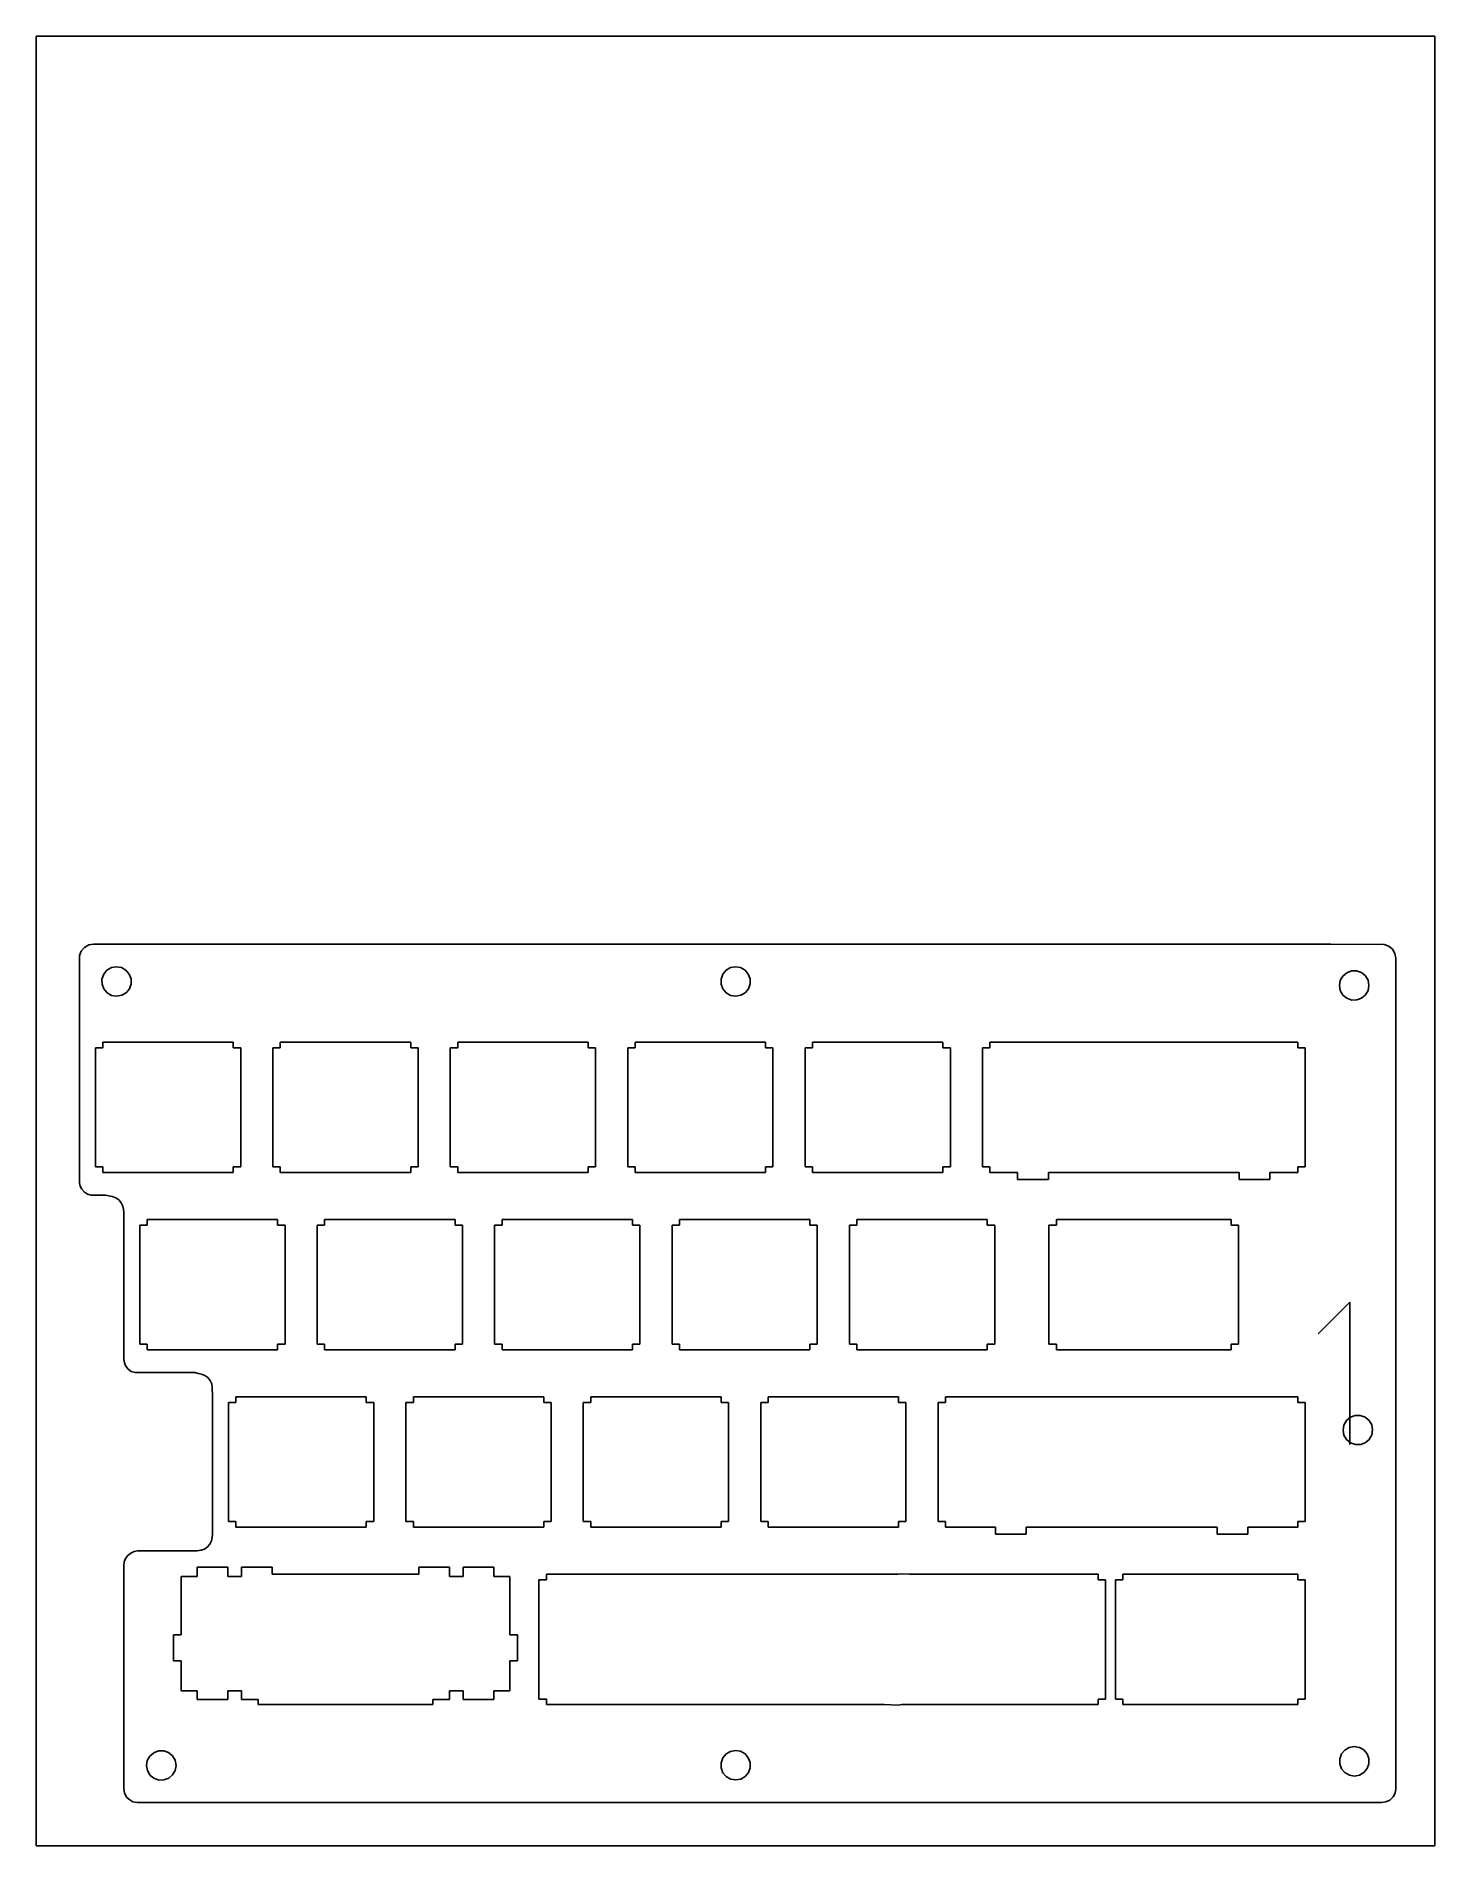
# Model space of a CAD drawing. Extents: x 0 to 216, y 0 to 279.
import ezdxf

# ---------------------------------------------------------------- set-up
doc = ezdxf.new("R2010")
doc.units = 0

msp = doc.modelspace()

# ---------------------------------------------------------------- linework, layer by layer
at = {"layer": 'annotation', "color": 1}
for p, q in [((202.789281, 83.91337), (197.910005, 79.032717)), ((202.789281, 61.965575), (202.789281, 83.91337))]:
    msp.add_line(p, q, dxfattribs=at)
at = {"layer": 'boundary', "color": 5}
for p, q in [((6.704099, 137.444115), (6.6675, 135.706621)), ((6.964874, 138.145574), (6.704099, 137.444115)), ((7.449832, 138.715582), (6.964874, 138.145574)), ((8.100488, 139.085304), (7.449832, 138.715582)), ((8.823558, 139.211445), (8.100488, 139.085304)), ((199.853347, 139.211444), (8.823558, 139.211445)), ((208.100169, 139.174853), (199.853347, 139.211444)), ((208.801629, 138.91409), (208.100169, 139.174853)), ((209.371591, 138.429124), (208.801629, 138.91409)), ((209.741325, 137.778485), (209.371591, 138.429124)), ((209.8675, 137.055375), (209.741325, 137.778485)), ((209.8675, 13.889884), (209.8675, 137.055375)), ((6.6675, 135.706621), (6.6675, 102.918457)), ((6.6675, 102.918457), (6.694528, 102.379778)), ((6.694528, 102.379778), (6.803635, 101.868424)), ((6.803635, 101.868424), (7.05075, 101.360121)), ((7.05075, 101.360121), (7.434435, 100.917367)), ((7.434435, 100.917367), (7.910551, 100.585992)), ((7.910551, 100.585992), (8.482476, 100.469672)), ((8.482476, 100.469672), (10.199637, 100.469381)), ((10.199637, 100.469381), (10.721183, 100.447241)), ((10.721183, 100.447241), (11.228492, 100.34778)), ((11.228492, 100.34778), (11.751553, 100.249482)), ((11.751553, 100.249482), (12.270792, 100.065433)), ((12.270792, 100.065433), (12.746914, 99.734106)), ((12.746914, 99.734106), (13.130593, 99.291304)), ((13.130593, 99.291304), (13.377707, 98.783002)), ((13.377707, 98.783002), (13.486821, 98.271647)), ((13.486821, 98.271647), (13.513848, 97.733066)), ((13.513848, 97.733066), (13.513848, 96.857882)), ((13.513848, 96.857882), (13.513848, 75.582189)), ((13.513848, 75.582189), (13.532711, 75.071396)), ((13.532711, 75.071396), (13.624468, 74.567706)), ((13.624468, 74.567706), (13.842759, 74.06014)), ((13.842759, 74.06014), (14.205739, 73.602562)), ((14.205739, 73.602562), (14.66892, 73.248465)), ((14.66892, 73.248465), (15.266152, 73.085151)), ((15.266152, 73.085151), (15.809712, 73.083989)), ((15.809712, 73.083989), (23.939199, 73.083989)), ((23.939199, 73.083989), (24.490498, 73.052789)), ((24.490498, 73.052789), (25.004135, 72.935645)), ((25.004135, 72.935645), (25.526614, 72.844226)), ((25.526614, 72.844226), (26.043274, 72.636826)), ((26.043274, 72.636826), (26.507744, 72.284764)), ((26.507744, 72.284764), (26.872596, 71.82859)), ((26.872596, 71.82859), (27.095705, 71.314572)), ((27.095705, 71.314572), (27.187705, 70.810532)), ((27.187705, 70.810532), (27.206539, 69.42779)), ((27.206539, 69.42779), (27.206538, 48.152516)), ((27.180516, 47.616938), (27.07328, 47.106311)), ((27.206538, 48.152516), (27.180516, 47.616938)), ((14.147089, 44.832951), (13.802076, 44.364279)), ((14.598769, 45.204392), (14.147089, 44.832951)), ((15.110965, 45.435677), (14.598769, 45.204392)), ((15.617705, 45.53349), (15.110965, 45.435677)), ((16.136375, 45.554855), (15.617705, 45.53349)), ((24.25908, 45.554855), (16.136375, 45.554855)), ((24.823217, 45.557762), (24.25908, 45.554855)), ((25.452727, 45.633242), (24.823217, 45.557762)), ((25.971821, 45.819568), (25.452727, 45.633242)), ((26.446792, 46.153074), (25.971821, 45.819568)), ((26.828606, 46.597234), (26.446792, 46.153074)), ((27.07328, 47.106311), (26.828606, 46.597234)), ((13.518015, 43.207227), (13.513848, 41.618171)), ((13.602833, 43.846529), (13.518015, 43.207227)), ((13.802076, 44.364279), (13.602833, 43.846529)), ((13.513848, 41.618171), (13.513848, 8.82512)), ((209.866436, 8.810001), (209.8675, 13.889884)), ((13.513848, 8.82512), (13.639231, 8.104291)), ((209.760421, 8.152438), (209.866436, 8.810001)), ((13.639231, 8.104291), (14.006702, 7.45508)), ((14.006702, 7.45508), (14.279402, 7.177401)), ((14.279402, 7.177401), (14.911162, 6.808293)), ((14.911162, 6.808293), (15.644303, 6.670458)), ((15.644303, 6.670458), (23.246071, 6.669036)), ((23.246071, 6.669036), (207.686541, 6.6675)), ((207.686541, 6.6675), (208.358738, 6.766816)), ((208.358738, 6.766816), (208.966611, 7.070382)), ((208.966611, 7.070382), (209.449854, 7.548067)), ((209.449854, 7.548067), (209.760421, 8.152438))]:
    msp.add_line(p, q, dxfattribs=at)
at = {"layer": 'frame', "color": 5}
for p, q in [((215.9, 279.4), (0, 279.4)), ((0, 279.4), (0, 0)), ((215.9, 0), (215.9, 279.4)), ((0, 0), (215.9, 0))]:
    msp.add_line(p, q, dxfattribs=at)
at = {"layer": 'hole', "color": 5}
for p, q in [((10.153939, 133.829888), (10.419708, 134.575972)), ((10.419708, 134.575972), (10.924629, 135.186188)), ((10.924629, 135.186188), (11.6078, 135.586903)), ((11.6078, 135.586903), (12.386821, 135.729765)), ((12.386821, 135.729765), (13.167724, 135.597613)), ((13.167724, 135.597613), (13.856331, 135.206314)), ((13.856331, 135.206314), (14.369583, 134.60309)), ((14.369583, 134.60309), (14.645571, 133.860721)), ((105.715275, 133.829888), (105.98105, 134.575972)), ((105.98105, 134.575972), (106.485966, 135.186189)), ((106.485966, 135.186189), (107.169137, 135.586903)), ((107.169137, 135.586903), (107.948157, 135.729765)), ((107.948157, 135.729765), (108.729066, 135.597613)), ((108.729066, 135.597613), (109.417674, 135.206314)), ((109.417674, 135.206314), (109.93092, 134.60309)), ((109.93092, 134.60309), (110.206907, 133.86072)), ((201.304992, 133.603586), (201.696278, 134.292232)), ((201.696278, 134.292232), (202.299492, 134.805507)), ((202.299492, 134.805507), (203.041859, 135.081466)), ((203.041859, 135.081466), (203.83385, 135.086902)), ((203.83385, 135.086902), (204.579948, 134.821163)), ((204.579948, 134.821163), (205.190139, 134.316218)), ((205.190139, 134.316218), (205.590844, 133.633006)), ((10.159375, 133.037919), (10.153939, 133.829888)), ((10.435363, 132.295507), (10.159375, 133.037919)), ((10.935741, 131.701341), (10.435363, 132.295507)), ((10.948615, 131.692327), (10.935741, 131.701341)), ((11.637222, 131.301028), (10.948615, 131.692327)), ((13.880317, 131.712455), (13.197146, 131.311738)), ((14.385239, 132.322621), (13.880317, 131.712455)), ((14.651007, 133.068755), (14.385239, 132.322621)), ((14.645571, 133.860721), (14.651007, 133.068755)), ((105.720712, 133.037919), (105.715275, 133.829888)), ((105.996705, 132.295507), (105.720712, 133.037919)), ((106.509951, 131.692327), (105.996705, 132.295507)), ((107.198559, 131.301028), (106.509951, 131.692327)), ((109.441659, 131.712454), (108.758488, 131.311738)), ((109.946575, 132.322621), (109.441659, 131.712454)), ((110.212344, 133.068755), (109.946575, 132.322621)), ((110.206907, 133.86072), (110.212344, 133.068755)), ((201.172805, 132.822728), (201.304992, 133.603586)), ((201.315701, 132.043667), (201.172805, 132.822728)), ((201.716405, 131.360501), (201.315701, 132.043667)), ((202.326608, 130.855603), (201.716405, 131.360501)), ((205.210266, 131.384487), (204.607063, 130.871259)), ((205.601552, 132.073089), (205.210266, 131.384487)), ((205.590844, 133.633006), (205.733728, 132.85404)), ((205.733728, 132.85404), (205.601552, 132.073089)), ((12.418131, 131.168876), (11.637222, 131.301028)), ((13.197146, 131.311738), (12.418131, 131.168876)), ((107.979467, 131.168876), (107.198559, 131.301028)), ((108.758488, 131.311738), (107.979467, 131.168876)), ((203.072694, 130.589817), (202.326608, 130.855603)), ((203.864685, 130.595253), (203.072694, 130.589817)), ((204.607063, 130.871259), (203.864685, 130.595253)), ((9.146564, 105.545016), (9.146564, 123.218719)), ((9.146564, 123.218719), (10.296603, 123.218719)), ((10.296603, 123.218719), (10.296603, 124.081215)), ((10.296603, 124.081215), (11.09183, 124.081215)), ((11.09183, 124.081215), (30.423784, 124.081215)), ((30.423784, 124.081215), (30.423784, 123.218719)), ((30.423784, 123.218719), (31.573823, 123.218719)), ((31.573823, 123.218719), (31.573823, 122.491705)), ((36.533385, 105.545016), (36.533385, 123.218719)), ((36.533385, 123.218719), (37.683424, 123.218719)), ((37.683424, 123.218719), (37.683424, 124.081215)), ((37.683424, 124.081215), (38.478595, 124.081215)), ((38.478595, 124.081215), (57.809167, 124.081215)), ((57.809167, 124.081215), (57.809167, 123.218719)), ((57.809167, 123.218719), (58.959209, 123.218719)), ((58.959209, 123.218719), (58.959209, 122.491705)), ((63.918769, 105.545016), (63.918769, 123.218719)), ((63.918769, 123.218719), (65.068808, 123.218719)), ((65.068808, 123.218719), (65.068808, 124.081215)), ((65.068808, 124.081215), (65.863978, 124.081215)), ((65.863978, 124.081215), (85.19455, 124.081215)), ((85.19455, 124.081215), (85.194551, 123.218719)), ((85.194551, 123.218719), (86.344595, 123.218719)), ((86.344595, 123.218719), (86.344595, 122.491705)), ((91.304152, 105.545016), (91.304152, 123.218719)), ((91.304152, 123.218719), (92.454191, 123.218719)), ((92.454191, 123.218719), (92.454191, 124.081215)), ((92.454191, 124.081215), (93.249362, 124.081215)), ((93.249362, 124.081215), (112.579943, 124.081215)), ((112.579943, 124.081215), (112.579943, 123.218719)), ((112.579943, 123.218719), (113.729976, 123.218719)), ((113.729976, 123.218719), (113.729976, 122.491705)), ((118.689538, 105.545016), (118.689538, 123.218719)), ((118.689538, 123.218719), (119.839577, 123.218719)), ((119.839577, 123.218719), (119.839577, 124.081215)), ((119.839577, 124.081215), (120.634748, 124.081215)), ((120.634748, 124.081215), (139.965323, 124.081215)), ((139.965323, 124.081215), (139.965323, 123.218719)), ((139.965323, 123.218719), (141.115374, 123.218719)), ((141.115374, 123.218719), (141.115374, 122.491705)), ((146.074919, 105.545016), (146.074919, 123.218719)), ((146.074919, 123.218719), (147.22497, 123.218719)), ((147.22497, 123.218719), (147.22497, 124.081215)), ((147.22497, 124.081215), (149.10214, 124.081215)), ((149.10214, 124.081215), (194.736096, 124.081215)), ((194.736096, 124.081215), (194.736096, 123.218719)), ((194.736096, 123.218719), (195.886147, 123.218719)), ((195.886147, 123.218719), (195.886147, 122.491705)), ((31.573823, 122.491705), (31.573823, 104.818001)), ((58.959209, 122.491705), (58.959209, 104.818001)), ((86.344595, 122.491705), (86.344595, 104.818001)), ((113.729976, 122.491705), (113.729976, 104.818001)), ((141.115374, 122.491705), (141.115374, 104.818001)), ((195.886147, 122.491705), (195.886147, 104.818002)), ((9.146564, 104.818001), (9.146564, 105.545016)), ((10.296603, 104.818001), (9.146564, 104.818001)), ((10.296603, 103.955457), (10.296603, 104.818001)), ((29.628556, 103.955457), (10.296603, 103.955457)), ((30.423784, 103.955457), (29.628556, 103.955457)), ((31.573823, 104.818001), (30.423784, 104.818001)), ((30.423784, 104.818001), (30.423784, 103.955457)), ((36.533386, 104.818001), (36.533385, 105.545016)), ((37.683424, 104.818001), (36.533386, 104.818001)), ((37.683424, 103.989536), (37.683424, 104.818001)), ((37.683424, 103.955457), (37.683424, 103.989536)), ((57.013997, 103.955457), (37.683424, 103.955457)), ((57.809167, 103.955457), (57.013997, 103.955457)), ((58.959209, 104.818001), (57.809167, 104.818002)), ((57.809167, 104.818002), (57.809167, 103.955457)), ((63.918769, 104.818001), (63.918769, 105.545016)), ((65.068808, 104.818001), (63.918769, 104.818001)), ((65.068808, 103.955457), (65.068808, 104.818001)), ((84.39938, 103.955457), (65.068808, 103.955457)), ((85.194551, 103.955457), (84.39938, 103.955457)), ((86.344595, 104.818001), (85.19455, 104.818001)), ((85.19455, 104.818001), (85.194551, 103.955457)), ((91.304152, 104.818001), (91.304152, 105.545016)), ((92.454191, 104.818001), (91.304152, 104.818001)), ((92.454191, 103.955457), (92.454191, 104.818001)), ((111.784772, 103.955457), (92.454191, 103.955457)), ((112.579943, 103.955457), (111.784772, 103.955457)), ((113.729976, 104.818001), (112.579943, 104.818001)), ((112.579943, 104.818001), (112.579943, 103.955457)), ((118.689538, 104.818001), (118.689538, 105.545016)), ((119.839577, 104.818002), (118.689538, 104.818001)), ((119.839577, 103.955457), (119.839577, 104.818002)), ((139.170152, 103.955457), (119.839577, 103.955457)), ((139.965323, 103.955457), (139.170152, 103.955457)), ((141.115374, 104.818001), (139.965323, 104.818001)), ((139.965323, 104.818001), (139.965323, 103.955457)), ((146.074919, 104.818001), (146.074919, 105.545016)), ((147.22497, 104.818001), (146.074919, 104.818001)), ((147.22497, 103.955457), (147.22497, 104.818001)), ((151.501683, 103.955457), (147.22497, 103.955457)), ((151.501683, 102.877277), (151.501683, 103.955457)), ((184.551093, 103.955457), (156.245616, 103.955457)), ((156.245616, 103.955457), (156.245616, 102.877277)), ((185.71545, 103.955457), (184.551093, 103.955457)), ((185.71545, 102.877277), (185.71545, 103.955457)), ((194.736096, 103.955457), (190.45937, 103.955457)), ((190.45937, 103.955457), (190.45937, 102.877277)), ((195.886147, 104.818002), (194.736096, 104.818001)), ((194.736096, 104.818001), (194.736096, 103.955457)), ((156.245616, 102.877277), (151.501683, 102.877277)), ((190.45937, 102.877277), (185.71545, 102.877277)), ((15.993627, 78.159622), (15.993627, 95.833278)), ((15.993627, 95.833278), (17.143665, 95.833278)), ((17.143665, 95.833278), (17.143666, 96.695871)), ((17.143666, 96.695871), (17.938836, 96.695871)), ((17.938836, 96.695871), (37.269411, 96.695871)), ((37.269411, 96.695871), (37.269411, 95.833278)), ((37.269411, 95.833278), (38.41945, 95.833278)), ((38.41945, 95.833278), (38.41945, 95.106266)), ((38.41945, 95.106266), (38.41945, 77.432609)), ((43.379007, 78.159622), (43.379007, 95.833278)), ((43.379007, 95.833278), (44.529052, 95.833278)), ((44.529052, 95.833278), (44.529052, 96.695871)), ((44.529052, 96.695871), (45.324222, 96.695871)), ((45.324222, 96.695871), (64.654795, 96.695871)), ((64.654795, 96.695871), (64.654795, 95.833278)), ((64.654795, 95.833278), (65.804839, 95.833278)), ((65.804839, 95.833278), (65.804839, 95.106266)), ((65.804839, 95.106266), (65.804839, 77.432609)), ((70.764396, 78.159621), (70.764396, 95.833279)), ((70.764396, 95.833279), (71.914438, 95.833278)), ((71.914438, 95.833278), (71.914438, 96.695871)), ((71.914438, 96.695871), (72.709609, 96.695871)), ((72.709609, 96.695871), (92.040184, 96.695871)), ((92.040184, 96.695871), (92.040184, 95.833278)), ((92.040184, 95.833278), (93.190223, 95.833278)), ((93.190223, 95.833278), (93.190223, 95.106266)), ((93.190223, 95.106266), (93.190223, 77.432609)), ((98.14978, 78.159622), (98.149779, 95.833278)), ((98.149779, 95.833278), (99.299824, 95.833278)), ((99.299824, 95.833278), (99.299824, 96.695871)), ((99.299824, 96.695871), (100.094995, 96.695871)), ((100.094995, 96.695871), (119.425576, 96.695871)), ((119.425576, 96.695871), (119.425576, 95.833278)), ((119.425576, 95.833278), (120.575609, 95.833278)), ((120.575609, 95.833278), (120.575609, 95.106266)), ((120.575609, 95.106266), (120.575609, 77.432609)), ((125.535172, 95.833278), (126.685199, 95.833279)), ((125.535172, 78.159621), (125.535172, 95.833278)), ((126.685199, 95.833279), (126.685199, 96.695871)), ((126.685199, 96.695871), (127.48037, 96.695871)), ((127.48037, 96.695871), (146.810957, 96.695871)), ((146.810957, 96.695871), (146.810957, 95.833278)), ((146.810957, 95.833278), (147.960995, 95.833279)), ((147.960995, 95.833279), (147.960995, 95.106266)), ((147.960995, 95.106266), (147.960996, 77.432609)), ((156.344084, 78.159622), (156.344083, 95.833278)), ((156.344083, 95.833278), (157.494122, 95.833278)), ((157.494122, 95.833278), (157.494122, 96.695871)), ((157.494122, 96.695871), (158.559793, 96.695871)), ((158.559793, 96.695871), (184.466216, 96.695871)), ((184.466216, 96.695871), (184.466216, 95.833279)), ((184.466216, 95.833279), (185.616267, 95.833278)), ((185.616267, 95.833278), (185.616267, 95.106266)), ((185.616267, 95.106266), (185.616267, 77.432609)), ((15.993627, 77.432609), (15.993627, 78.159622)), ((17.143665, 77.432609), (15.993627, 77.432609)), ((17.143665, 76.604144), (17.143665, 77.432609)), ((17.143665, 76.570065), (17.143665, 76.604144)), ((36.474241, 76.570065), (17.143665, 76.570065)), ((37.269411, 76.570065), (36.474241, 76.570065)), ((38.41945, 77.432609), (37.269411, 77.432609)), ((37.269411, 77.432609), (37.269411, 76.570065)), ((43.379007, 77.432609), (43.379007, 78.159622)), ((44.529052, 77.432609), (43.379007, 77.432609)), ((44.529052, 76.604144), (44.529052, 77.432609)), ((44.529052, 76.570065), (44.529052, 76.604144)), ((63.859624, 76.570065), (44.529052, 76.570065)), ((64.654795, 76.570065), (63.859624, 76.570065)), ((65.804839, 77.432609), (64.654795, 77.432609)), ((64.654795, 77.432609), (64.654795, 76.570065)), ((70.764396, 77.432609), (70.764396, 78.159621)), ((71.914438, 77.432609), (70.764396, 77.432609)), ((71.914438, 76.570065), (71.914438, 77.432609)), ((91.245013, 76.570065), (71.914438, 76.570065)), ((92.040184, 76.570065), (91.245013, 76.570065)), ((93.190223, 77.432609), (92.040184, 77.432609)), ((92.040184, 77.432609), (92.040184, 76.570065)), ((98.149779, 77.432609), (98.14978, 78.159622)), ((99.299824, 77.432609), (98.149779, 77.432609)), ((99.299825, 76.604144), (99.299824, 77.432609)), ((99.299824, 76.570065), (99.299825, 76.604144)), ((118.630406, 76.570065), (99.299824, 76.570065)), ((119.425577, 76.570065), (118.630406, 76.570065)), ((120.575609, 77.432609), (119.425576, 77.432609)), ((119.425576, 77.432609), (119.425577, 76.570065)), ((125.535172, 77.432609), (125.535172, 78.159621)), ((126.685199, 77.432609), (125.535172, 77.432609)), ((126.685199, 76.570065), (126.685199, 77.432609)), ((146.015785, 76.570065), (126.685199, 76.570065)), ((146.810957, 76.570065), (146.015785, 76.570065)), ((147.960996, 77.432609), (146.810957, 77.432609)), ((146.810957, 77.432609), (146.810957, 76.570065)), ((156.344084, 77.432609), (156.344084, 78.159622)), ((157.494122, 77.432609), (156.344084, 77.432609)), ((157.494122, 76.570065), (157.494122, 77.432609)), ((183.400546, 76.570065), (157.494122, 76.570065)), ((184.466216, 76.570064), (183.400546, 76.570065)), ((185.616267, 77.432609), (184.466216, 77.432609)), ((184.466216, 77.432609), (184.466216, 76.570064)), ((29.686317, 68.447934), (30.836362, 68.447935)), ((29.686317, 50.774231), (29.686317, 68.447934)), ((30.836362, 68.447935), (30.836362, 69.31043)), ((30.836362, 69.31043), (31.631532, 69.31043)), ((31.631532, 69.31043), (50.962101, 69.31043)), ((50.962101, 69.31043), (50.962101, 68.447935)), ((50.962101, 68.447935), (52.112146, 68.447935)), ((52.112146, 68.447935), (52.112146, 67.72092)), ((52.112146, 67.72092), (52.112147, 50.047217)), ((57.071703, 50.774231), (57.071703, 68.447935)), ((57.071703, 68.447935), (58.221742, 68.447934)), ((58.221742, 68.447934), (58.221742, 69.31043)), ((58.221742, 69.31043), (59.016913, 69.31043)), ((59.016913, 69.31043), (78.347488, 69.31043)), ((78.347488, 69.31043), (78.347488, 68.447934)), ((78.347488, 68.447934), (79.497533, 68.447934)), ((79.497533, 68.447934), (79.497533, 67.72092)), ((79.497533, 67.72092), (79.497533, 50.047216)), ((84.457083, 50.774231), (84.457083, 68.447934)), ((84.457083, 68.447934), (85.607134, 68.447934)), ((85.607134, 68.447934), (85.607134, 69.31043)), ((85.607134, 69.31043), (86.402305, 69.31043)), ((86.402305, 69.31043), (105.732874, 69.31043)), ((105.732874, 69.31043), (105.732874, 68.447935)), ((105.732874, 68.447935), (106.882913, 68.447935)), ((106.882913, 68.447935), (106.882913, 67.72092)), ((106.882913, 67.72092), (106.882913, 50.047217)), ((111.842476, 68.447934), (112.992509, 68.447935)), ((111.842476, 50.774231), (111.842476, 68.447934)), ((112.992509, 68.447935), (112.992508, 69.31043)), ((112.992508, 69.31043), (113.787679, 69.31043)), ((113.787679, 69.31043), (133.118261, 69.31043)), ((133.118261, 69.31043), (133.118261, 68.447934)), ((133.118261, 68.447934), (134.268299, 68.447934)), ((134.268299, 68.447934), (134.268299, 67.72092)), ((134.268299, 67.72092), (134.268299, 50.047217)), ((139.227856, 50.774231), (139.227856, 68.447935)), ((139.227856, 68.447935), (140.377895, 68.447935)), ((140.377895, 68.447935), (140.377895, 69.31043)), ((140.377895, 69.31043), (142.525594, 69.31043)), ((142.525594, 69.31043), (194.736096, 69.31043)), ((194.736096, 69.31043), (194.736096, 68.447935)), ((194.736096, 68.447935), (195.886147, 68.447935)), ((195.886147, 68.447935), (195.886147, 67.72092)), ((195.886147, 67.72092), (195.886147, 50.047217)), ((201.739121, 64.18622), (201.871285, 64.967124)), ((201.871285, 64.967124), (202.262572, 65.655772)), ((202.262572, 65.655772), (202.865785, 66.168999)), ((202.865785, 66.168999), (203.608152, 66.444958)), ((203.608152, 66.444958), (204.400155, 66.450394)), ((204.400155, 66.450394), (205.146253, 66.184655)), ((205.146253, 66.184655), (205.756445, 65.679756)), ((205.756445, 65.679756), (206.157148, 64.996546)), ((206.157148, 64.996546), (206.300044, 64.217532)), ((201.881994, 63.407206), (201.739121, 64.18622)), ((202.282698, 62.72404), (201.881994, 63.407206)), ((202.878658, 62.225737), (202.282698, 62.72404)), ((202.892901, 62.219095), (202.878658, 62.225737)), ((203.638987, 61.953309), (202.892901, 62.219095)), ((204.43099, 61.958745), (203.638987, 61.953309)), ((205.173369, 62.23475), (204.43099, 61.958745)), ((205.77657, 62.748026), (205.173369, 62.23475)), ((206.167857, 63.436628), (205.77657, 62.748026)), ((206.300044, 64.217532), (206.167857, 63.436628)), ((29.686317, 50.047217), (29.686317, 50.774231)), ((57.071703, 50.047216), (57.071703, 50.774231)), ((84.457083, 50.047217), (84.457083, 50.774231)), ((111.842476, 50.047217), (111.842476, 50.774231)), ((139.227856, 50.047216), (139.227856, 50.774231)), ((30.836362, 50.047217), (29.686317, 50.047217)), ((30.836362, 49.218798), (30.836362, 50.047217)), ((30.836362, 49.184721), (30.836362, 49.218798)), ((50.166931, 49.184721), (30.836362, 49.184721)), ((50.962102, 49.184721), (50.166931, 49.184721)), ((52.112147, 50.047217), (50.962102, 50.047217)), ((50.962102, 50.047217), (50.962102, 49.184721)), ((58.221742, 50.047217), (57.071703, 50.047216)), ((58.221742, 49.218798), (58.221742, 50.047217)), ((58.221742, 49.184721), (58.221742, 49.218798)), ((77.552317, 49.184721), (58.221742, 49.184721)), ((78.347488, 49.184721), (77.552317, 49.184721)), ((79.497533, 50.047216), (78.347488, 50.047216)), ((78.347488, 50.047216), (78.347488, 49.184721)), ((85.607134, 50.047217), (84.457083, 50.047217)), ((85.607134, 49.184721), (85.607134, 50.047217)), ((104.937704, 49.184721), (85.607134, 49.184721)), ((105.732874, 49.184721), (104.937704, 49.184721)), ((106.882913, 50.047217), (105.732874, 50.047217)), ((105.732874, 50.047217), (105.732874, 49.184721)), ((112.992508, 50.047216), (111.842476, 50.047217)), ((112.992508, 49.218798), (112.992508, 50.047216)), ((112.992509, 49.184721), (112.992508, 49.218798)), ((132.323089, 49.184721), (112.992509, 49.184721)), ((133.11826, 49.184721), (132.323089, 49.184721)), ((134.268299, 50.047217), (133.11826, 50.047216)), ((133.11826, 50.047216), (133.11826, 49.184721)), ((140.377895, 50.047217), (139.227856, 50.047216)), ((140.377895, 49.184721), (140.377895, 50.047217)), ((148.077437, 49.184721), (140.377895, 49.184721)), ((148.077437, 48.10654), (148.077437, 49.184721)), ((152.821358, 48.10654), (148.077437, 48.10654)), ((181.126835, 49.184721), (152.821358, 49.184721)), ((152.821358, 49.184721), (152.821358, 48.10654)), ((182.291192, 49.184721), (181.126835, 49.184721)), ((182.291192, 48.106541), (182.291192, 49.184721)), ((187.035125, 48.106541), (182.291192, 48.106541)), ((194.736096, 49.184721), (187.035124, 49.184721)), ((187.035124, 49.184721), (187.035125, 48.106541)), ((195.886147, 50.047217), (194.736096, 50.047216)), ((194.736096, 50.047216), (194.736096, 49.184721)), ((24.843202, 41.594438), (24.843202, 43.003218)), ((24.843202, 43.003218), (29.587128, 43.003218)), ((29.587128, 43.003218), (29.587128, 41.594438)), ((31.690264, 41.594438), (31.690264, 43.003218)), ((31.690264, 43.003218), (36.434191, 43.003218)), ((36.434191, 43.003218), (36.434191, 41.925086)), ((36.434191, 41.925086), (37.32802, 41.925086)), ((37.32802, 41.925086), (59.056962, 41.925086)), ((59.056962, 41.925086), (59.056962, 43.003218)), ((59.056962, 43.003218), (63.800886, 43.003218)), ((63.800886, 43.003218), (63.800886, 41.594438)), ((65.904028, 41.594438), (65.904028, 43.003218)), ((65.904028, 43.003218), (70.647952, 43.003218)), ((70.647952, 43.003218), (70.647952, 41.594438)), ((78.761501, 41.063947), (78.761501, 41.925086)), ((78.761501, 41.925086), (80.906303, 41.925086)), ((80.906303, 41.925086), (133.04639, 41.925086)), ((133.04639, 41.925086), (133.552558, 41.993727)), ((133.552558, 41.993727), (134.802194, 41.925086)), ((134.802194, 41.925086), (163.926457, 41.925086)), ((163.926457, 41.925086), (163.926457, 41.063947)), ((167.763287, 41.925086), (168.828986, 41.925087)), ((167.763287, 41.063947), (167.763287, 41.925086)), ((168.828986, 41.925087), (194.736096, 41.925086)), ((194.736096, 41.925086), (194.736096, 41.063947)), ((22.361982, 32.580986), (22.361982, 41.594438)), ((22.361982, 41.594438), (24.843202, 41.594438)), ((29.587128, 41.594438), (31.690264, 41.594438)), ((63.800886, 41.594438), (65.904028, 41.594438)), ((70.647952, 41.594438), (73.127736, 41.594438)), ((73.127736, 41.594438), (73.127736, 32.580986)), ((77.611462, 23.388941), (77.611462, 41.063947)), ((77.611462, 41.063947), (78.761501, 41.063947)), ((163.926457, 41.063947), (165.076496, 41.063947)), ((165.076496, 41.063947), (165.076496, 40.336879)), ((165.076496, 40.336879), (165.076497, 22.661873)), ((166.613236, 23.388941), (166.613236, 41.063947)), ((166.613236, 41.063947), (167.763287, 41.063947)), ((194.736096, 41.063947), (195.886147, 41.063947)), ((195.886147, 41.063947), (195.886147, 40.336879)), ((195.886147, 40.336879), (195.886147, 22.661873)), ((21.177443, 28.555796), (21.177443, 32.580986)), ((21.177443, 32.580986), (22.361982, 32.580986)), ((73.127736, 32.580986), (74.313716, 32.580986)), ((74.313716, 32.580986), (74.313716, 28.555796)), ((22.361982, 28.555796), (21.177443, 28.555796)), ((22.361982, 23.912523), (22.361982, 28.555796)), ((74.313716, 28.555796), (73.127736, 28.555796)), ((73.127736, 28.555796), (73.127736, 23.912523)), ((24.843201, 23.912523), (22.361982, 23.912523)), ((24.843202, 22.588524), (24.843201, 23.912523)), ((29.587128, 22.588524), (24.843202, 22.588524)), ((31.690264, 23.912523), (29.587128, 23.912523)), ((29.587128, 23.912523), (29.587128, 22.588524)), ((31.690264, 22.588525), (31.690264, 23.912523)), ((34.259172, 22.588525), (31.690264, 22.588525)), ((34.259172, 21.799328), (34.259172, 22.588525)), ((63.800886, 22.588525), (61.231981, 22.588524)), ((61.231981, 22.588524), (61.231981, 21.799328)), ((65.904028, 23.912523), (63.800886, 23.912523)), ((63.800886, 23.912523), (63.800886, 22.588525)), ((65.904028, 22.588525), (65.904028, 23.912523)), ((70.647952, 22.588524), (65.904028, 22.588525)), ((73.127736, 23.912523), (70.647952, 23.912523)), ((70.647952, 23.912523), (70.647952, 22.588524)), ((77.611462, 22.661873), (77.611462, 23.388941)), ((78.761501, 22.661873), (77.611462, 22.661873)), ((78.761501, 21.799328), (78.761501, 22.661873)), ((165.076497, 22.661873), (163.926457, 22.661873)), ((163.926457, 22.661873), (163.926458, 21.799328)), ((166.613237, 22.661873), (166.613236, 23.388941)), ((167.763287, 22.661873), (166.613237, 22.661873)), ((167.763287, 21.833408), (167.763287, 22.661873)), ((195.886147, 22.661873), (194.736096, 22.661872)), ((194.736096, 22.661872), (194.736096, 21.799328)), ((60.166282, 21.799328), (34.259172, 21.799328)), ((61.231981, 21.799328), (60.166282, 21.799328)), ((130.901587, 21.799329), (78.761501, 21.799328)), ((133.097981, 21.730639), (130.901587, 21.799329)), ((133.604156, 21.799328), (133.097981, 21.730639)), ((162.72842, 21.799328), (133.604156, 21.799328)), ((163.926458, 21.799328), (162.72842, 21.799328)), ((167.763287, 21.799328), (167.763287, 21.833408)), ((193.670397, 21.799328), (167.763287, 21.799328)), ((194.736096, 21.799328), (193.670397, 21.799328)), ((17.545734, 13.861213), (18.148941, 14.37444)), ((18.148941, 14.37444), (18.891314, 14.650445)), ((18.891314, 14.650445), (19.683311, 14.655883)), ((19.683311, 14.655883), (20.429403, 14.390095)), ((20.429403, 14.390095), (21.0396, 13.885197)), ((105.98105, 13.56994), (106.485966, 14.180201)), ((106.485966, 14.180201), (107.169136, 14.580871)), ((107.169136, 14.580871), (107.948157, 14.723777)), ((107.948157, 14.723777), (108.729066, 14.591578)), ((108.729066, 14.591578), (109.417674, 14.200328)), ((109.417674, 14.200328), (109.93092, 13.597055)), ((201.240676, 13.434861), (201.506451, 14.180898)), ((201.506451, 14.180898), (202.011361, 14.791115)), ((202.011361, 14.791115), (202.694538, 15.191832)), ((202.694538, 15.191832), (203.473552, 15.334738)), ((203.473552, 15.334738), (204.254467, 15.202539)), ((204.254467, 15.202539), (204.943069, 14.811242)), ((204.943069, 14.811242), (205.45632, 14.208016)), ((205.45632, 14.208016), (205.732302, 13.465693)), ((17.022265, 12.391707), (17.154441, 13.172609)), ((17.16515, 11.612693), (17.022265, 12.391707)), ((17.154441, 13.172609), (17.545734, 13.861213)), ((17.554747, 10.94064), (17.16515, 11.612693)), ((21.0396, 13.885197), (21.440304, 13.202033)), ((21.451013, 11.642115), (21.059726, 10.953513)), ((21.440304, 13.202033), (21.583189, 12.423017)), ((21.583189, 12.423017), (21.451013, 11.642115)), ((105.715275, 12.8239), (105.98105, 13.56994)), ((105.720712, 12.031886), (105.715275, 12.8239)), ((105.996706, 11.289517), (105.720712, 12.031886)), ((106.509951, 10.686293), (105.996706, 11.289517)), ((109.946575, 11.316635), (109.441659, 10.706418)), ((109.93092, 13.597055), (110.206907, 12.854735)), ((110.212344, 12.062721), (109.946575, 11.316635)), ((110.206907, 12.854735), (110.212344, 12.062721)), ((201.246113, 12.642845), (201.240676, 13.434861)), ((201.522106, 11.90048), (201.246113, 12.642845)), ((202.022473, 11.306267), (201.522106, 11.90048)), ((202.035346, 11.297253), (202.022473, 11.306267)), ((202.72396, 10.906001), (202.035346, 11.297253)), ((204.967054, 11.317381), (204.283889, 10.916711)), ((205.471976, 11.927594), (204.967054, 11.317381)), ((205.737739, 12.673682), (205.471976, 11.927594)), ((205.732302, 13.465693), (205.737739, 12.673682)), ((17.56586, 10.929527), (17.554747, 10.94064)), ((18.176057, 10.424582), (17.56586, 10.929527)), ((18.922149, 10.158796), (18.176057, 10.424582)), ((19.714146, 10.164232), (18.922149, 10.158796)), ((20.456519, 10.440237), (19.714146, 10.164232)), ((21.059726, 10.953513), (20.456519, 10.440237)), ((107.198559, 10.295042), (106.509951, 10.686293)), ((107.979468, 10.162797), (107.198559, 10.295042)), ((108.758488, 10.30575), (107.979468, 10.162797)), ((109.441659, 10.706418), (108.758488, 10.30575)), ((203.504863, 10.773802), (202.72396, 10.906001)), ((204.283889, 10.916711), (203.504863, 10.773802))]:
    msp.add_line(p, q, dxfattribs=at)

doc.saveas('drawing.dxf')
